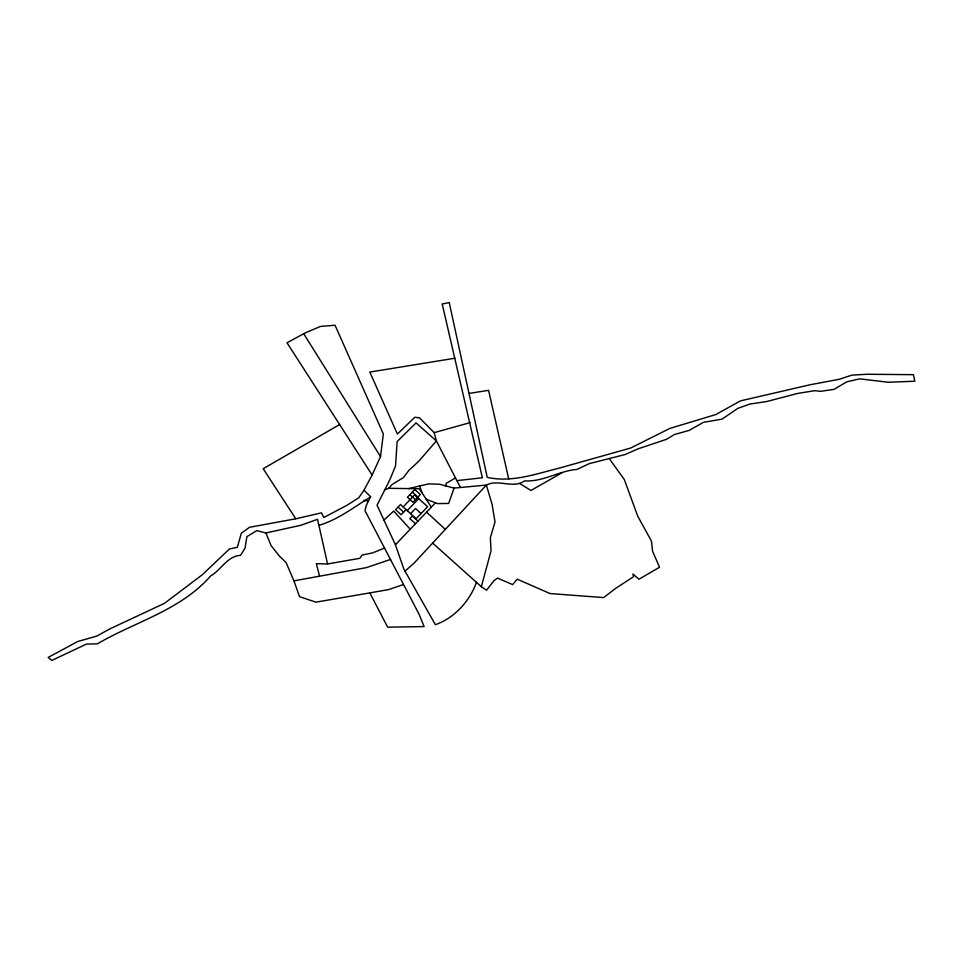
<?xml version="1.0" encoding="UTF-8"?>
<svg xmlns="http://www.w3.org/2000/svg" width="963" height="963" viewBox="0 0 963 963"><rect width="100%" height="100%" fill="white"/><g stroke="black" fill="none" stroke-linecap="round" stroke-linejoin="round"><path stroke-width="1.44" d="M372.127 475.048L380.529 456.606L383.346 433.976L335.052 325.253L320.486 326.433L305.102 332.969L287.022 342.792L372.127 475.048L363.966 490.239L358.814 497.702L347.174 505.178L323.785 517.516L321.473 512.858L295.785 518.78L249.513 527.303L241.34 533.201L237.319 547.333L229.387 549.006L202.459 574.634L164.504 603.32L109.77 628.935L96.89 636.049L77.63 641.539L48.15 657.452L51.93 660.389L86.538 644.066L97.311 643.874C135.35 621.592 180.671 610.313 210.668 575.91C221.261 569.94 226.895 556.313 240.569 555.278L245.059 548.091L246.877 536.656L256.784 530.649L265.92 532.972L300.938 525.256L317.537 519.31L327.564 563.969L359.801 558.323L362.028 555.121L372.777 552.834L384.61 548.055M609.266 458.544L624.385 479.694L637.735 516.192L651.433 541.05L652.565 551.209L659.547 567.231L638.963 579.245L632.92 574.032L633.522 576.753L615.851 588.224L603.608 597.59L550.005 593.545L517.227 579.16L512.641 584.601L497.558 578.113L493.887 580.713L486.58 590.199L481.344 586.696L491.034 550.848L490.348 537.775L495.006 521.958L492.081 504.311L486.363 485.075L454.067 488.109L439.61 484.245L428.379 483.908L408.769 488.59M445.544 485.978L446.302 483.282L455.487 477.925M454.067 488.109L448.638 503.456L437.503 503.613L426.2 499.243M476.444 582.302C469.848 601.129 454.283 618.162 435.372 624.686L403.822 569.025L395.408 544.757L377.039 505.214L389.786 479.887L395.54 465.996L397.117 441.572L416.052 422.901L436.371 440.898L460.254 487.17M370.322 497.04L366.301 505.455L364.989 510.631L418.965 614.045L424.117 626.588L387.656 627.154L369.816 592.907L315.912 602.164L299.529 596.663L293.956 580.882L286.047 562.5L279.439 556.133L270.988 545.431L265.92 532.972M384.466 489.986L388.679 488.289L392.025 484.57L403.341 477.648L408.866 470.426L419.086 460.892L436.371 440.898L434.205 432.64L419.423 417.798L414.788 417.28L397.394 434.036L369.828 372.067L454.921 358.236M403.136 506.923L414.572 494.934L427.596 506.707L416.16 518.696L400.476 504.528L395.564 509.68L401.138 514.724L406.049 509.559M407.241 510.643L418.676 498.653M410.587 513.664L415.51 508.5L421.084 513.532M395.408 544.757L435.372 502.915M363.966 490.239L370.803 496.8C354.071 507.007 338.194 519.671 318.861 525.389M383.936 520.056L393.723 511.076L410.262 529.241M405.002 571.119L413.777 563.451L486.363 485.075C498.521 478.731 512.93 489.156 524.618 480.874C543.096 482.054 559.274 470.751 576.957 469.438L589.272 463.624L625.095 454.524L638.493 448.698L666.613 439.284L674.341 434.542L689.171 430.413L703.399 422.348L722.033 419.134L737.911 408.312L750.129 404.003L766.512 401.583L797.183 393.542L814.493 390.689L820.669 391.303L834.09 389.353L846.79 381.842L859.598 378.844L888.331 382.263L914.85 381.216L913.381 374.667L866.664 374.27L851.93 375.137L839.11 379.314L809.907 384.803L740.451 400.885L715.822 414.547L669.803 428.439L630.633 448.048L560.261 467.837C536.62 473.7 511.762 482.896 487.242 477.347L449.252 302.611L442.198 303.959L482.379 477.78L456.883 480.633M339.626 424.551L263.188 468.716L295.785 518.78M562.067 472.737L530.95 490.48L519.647 483.474M403.208 584.577L388.859 589.537L369.816 592.907M390.581 559.431L366.373 567.628L293.956 580.882M434.205 432.64L470.04 422.637M469.005 393.422L488.578 390.352L508.729 478.984M388.679 488.289L419.423 488.759L431.316 507.152M327.564 563.969L316.358 563.68L319.487 575.886M363.785 500.399L368.432 501.001M432.664 543.12L481.344 586.696M412.345 492.081L417.918 497.125M409.889 494.669L415.462 499.701M417.882 521.091L412.308 516.06L409.853 518.636L415.426 523.667M398.02 507.104L403.593 512.135M426.561 512.147L445.388 529.421M303.706 333.74L380.529 456.606M419.772 486.098L421.83 492.466M414.812 489.505L407.433 497.245L413.007 502.277L420.386 494.537L414.812 489.505"/></g></svg>
